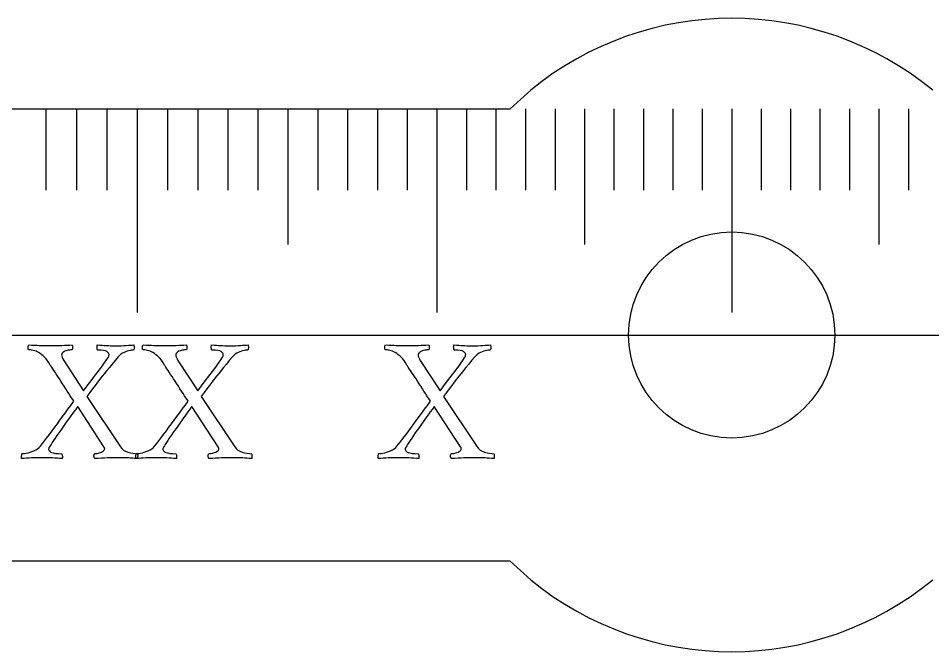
# Model space of a CAD drawing. Header units: millimetres. Extents: x -82 to 82, y -8 to 8.
# Drawn here: x -18.2 to 5.13, y -8.09 to 8.09 of the extents above; entities that cross this region are included whole.
import ezdxf

# ---------------------------------------------------------------- set-up
doc = ezdxf.new("R2010")
doc.units = ezdxf.units.MM
for name, color, linetype in [('CUT_INNER', 6, 'Continuous'), ('CUT_OUTER', 1, 'Continuous'), ('ENGRAVE', 7, 'Continuous'), ('ENGRAVE_FINE', 8, 'Continuous'), ('GUIDE', 3, 'Continuous'), ('TEXT', 5, 'Continuous')]:
    doc.layers.add(name, color=color, linetype=linetype)

msp = doc.modelspace()

# ---------------------------------------------------------------- linework, layer by layer
at = {"layer": 'CUT_INNER'}
msp.add_circle((0, 0), 2.6307, dxfattribs=at)
at = {"layer": 'CUT_OUTER'}
msp.add_lwpolyline([(-5.1291, -6.2498), (-5.6529, -5.775), (-82.5, -5.775), (-82.5, 5.775), (-5.6529, 5.775), (-5.1291, 6.2498)], dxfattribs=at)
for start, end in [(50.625, 129.375), (230.625, 309.375)]:
    msp.add_arc((0, 0), 8.085, start, end, dxfattribs=at)
at = {"layer": 'ENGRAVE'}
for points in [[(-15.1685, 5.775), (-15.1685, 0.5775)], [(-11.3254, 5.775), (-11.3254, 2.31)], [(-7.5262, 5.775), (-7.5262, 0.5775)], [(-3.7559, 5.775), (-3.7559, 2.31)], [(0, 5.775), (0, 0.5775)], [(0, 5.775), (0, 0.5775)], [(3.7559, 5.775), (3.7559, 2.31)]]:
    msp.add_lwpolyline(points, dxfattribs=at)
at = {"layer": 'ENGRAVE_FINE'}
for points in [[(-17.502, 5.775), (-17.502, 3.696)], [(-16.7216, 5.775), (-16.7216, 3.696)], [(-15.9438, 5.775), (-15.9438, 3.696)], [(-14.3956, 5.775), (-14.3956, 3.696)], [(-13.625, 5.775), (-13.625, 3.696)], [(-12.8565, 5.775), (-12.8565, 3.696)], [(-12.09, 5.775), (-12.09, 3.696)], [(-10.5625, 5.775), (-10.5625, 3.696)], [(-9.8013, 5.775), (-9.8013, 3.696)], [(-9.0416, 5.775), (-9.0416, 3.696)], [(-8.2833, 5.775), (-8.2833, 3.696)], [(-6.7703, 5.775), (-6.7703, 3.696)], [(-6.0155, 5.775), (-6.0155, 3.696)], [(-5.2615, 5.775), (-5.2615, 3.696)], [(-4.5084, 5.775), (-4.5084, 3.696)], [(-3.0041, 5.775), (-3.0041, 3.696)], [(-2.2526, 5.775), (-2.2526, 3.696)], [(-1.5016, 5.775), (-1.5016, 3.696)], [(-0.7507, 5.775), (-0.7507, 3.696)], [(0.7507, 5.775), (0.7507, 3.696)], [(1.5016, 5.775), (1.5016, 3.696)], [(2.2526, 5.775), (2.2526, 3.696)], [(3.0041, 5.775), (3.0041, 3.696)], [(4.5084, 5.775), (4.5084, 3.696)]]:
    msp.add_lwpolyline(points, dxfattribs=at)
at = {"layer": 'GUIDE'}
msp.add_lwpolyline([(-82.5, 0), (82.5, 0)], dxfattribs=at)
at = {"layer": 'TEXT'}
for points in [[(-17.3861, -0.2712), (-17.3073, -0.2708), (-17.2319, -0.2696), (-17.1598, -0.2675), (-17.091, -0.2645), (-17.0243, -0.2613), (-16.958, -0.2584), (-16.8924, -0.2557), (-16.8273, -0.2534), (-16.8233, -0.2645), (-16.8206, -0.2802), (-16.8189, -0.3003), (-16.8183, -0.3249), (-16.8194, -0.3484), (-16.8228, -0.3651), (-16.8284, -0.3752), (-16.8362, -0.3785), (-16.8538, -0.3792), (-16.8753, -0.3813), (-16.9007, -0.3848), (-16.9301, -0.3897), (-16.9608, -0.3964), (-16.9904, -0.4054), (-17.019, -0.4165), (-17.0463, -0.43), (-17.0698, -0.4463), (-17.0866, -0.4663), (-17.0966, -0.4899), (-17.1, -0.5171), (-17.0966, -0.5437), (-17.0866, -0.5741), (-17.0698, -0.6085), (-17.0463, -0.6468), (-16.5411, -1.4247), (-16.4439, -1.2948), (-16.3489, -1.1688), (-16.2561, -1.0467), (-16.1656, -0.9285), (-16.0823, -0.8187), (-16.0113, -0.7217), (-15.9526, -0.6376), (-15.9062, -0.5663), (-15.9002, -0.5551), (-15.8956, -0.544), (-15.8924, -0.5328), (-15.8906, -0.5216), (-15.8896, -0.5116), (-15.8889, -0.5037), (-15.8885, -0.4981), (-15.8884, -0.4948), (-15.8917, -0.4786), (-15.9018, -0.4613), (-15.9185, -0.4428), (-15.942, -0.4233), (-15.9769, -0.4056), (-16.0281, -0.3931), (-16.0954, -0.3855), (-16.179, -0.383), (-16.185, -0.3778), (-16.1896, -0.3668), (-16.1928, -0.3499), (-16.1946, -0.3271), (-16.195, -0.3032), (-16.1941, -0.283), (-16.1917, -0.2663), (-16.1879, -0.2534), (-16.1249, -0.2577), (-16.0655, -0.2617), (-16.0098, -0.2655), (-15.9577, -0.269), (-15.9061, -0.2719), (-15.852, -0.274), (-15.7954, -0.2753), (-15.7363, -0.2757), (-15.6547, -0.2752), (-15.5799, -0.2735), (-15.5117, -0.2707), (-15.4502, -0.2668), (-15.3946, -0.2626), (-15.344, -0.2589), (-15.2985, -0.2559), (-15.2579, -0.2534), (-15.2539, -0.264), (-15.2507, -0.2779), (-15.2483, -0.2953), (-15.2468, -0.3159), (-15.2472, -0.3369), (-15.2507, -0.3551), (-15.2572, -0.3704), (-15.2669, -0.383), (-15.279, -0.3837), (-15.2976, -0.3858), (-15.3226, -0.3893), (-15.3541, -0.3942), (-15.3896, -0.4015), (-15.4267, -0.4121), (-15.4656, -0.426), (-15.5061, -0.4434), (-15.5465, -0.4647), (-15.5849, -0.4909), (-15.6214, -0.5218), (-15.6559, -0.5574), (-15.7359, -0.6546), (-15.8107, -0.7452), (-15.8801, -0.829), (-15.9442, -0.9061), (-16.0053, -0.9802), (-16.0655, -1.0548), (-16.1249, -1.1299), (-16.1834, -1.2057), (-16.2441, -1.2853), (-16.3097, -1.3722), (-16.3804, -1.4664), (-16.4562, -1.5678), (-15.5977, -2.8555), (-15.5623, -2.899), (-15.5184, -2.9359), (-15.4661, -2.9661), (-15.4055, -2.9896), (-15.3421, -3.0072), (-15.2814, -3.0198), (-15.2236, -3.0273), (-15.1685, -3.0298), (-15.1628, -3.0407), (-15.159, -3.0555), (-15.1572, -3.0743), (-15.1574, -3.0969), (-15.1586, -3.119), (-15.1601, -3.136), (-15.162, -3.148), (-15.1641, -3.155), (-15.2267, -3.1507), (-15.2848, -3.1466), (-15.3384, -3.1429), (-15.3876, -3.1394), (-15.4371, -3.1364), (-15.4916, -3.1343), (-15.5511, -3.1331), (-15.6156, -3.1327), (-15.7043, -3.1331), (-15.7872, -3.1343), (-15.8642, -3.1364), (-15.9353, -3.1394), (-16.0064, -3.1429), (-16.0834, -3.1466), (-16.1663, -3.1507), (-16.255, -3.155), (-16.2628, -3.1438), (-16.2684, -3.1282), (-16.2717, -3.1081), (-16.2729, -3.0835), (-16.2717, -3.06), (-16.2684, -3.0432), (-16.2628, -3.0332), (-16.255, -3.0298), (-16.2395, -3.029), (-16.2198, -3.0265), (-16.1959, -3.0223), (-16.1678, -3.0164), (-16.138, -3.0087), (-16.1091, -2.9991), (-16.081, -2.9875), (-16.0538, -2.9739), (-16.0303, -2.9587), (-16.0135, -2.9421), (-16.0035, -2.9241), (-16.0001, -2.9046), (-16.0005, -2.8997), (-16.0018, -2.894), (-16.0039, -2.8875), (-16.0068, -2.88), (-16.0103, -2.8726), (-16.0141, -2.8661), (-16.0182, -2.8603), (-16.0225, -2.8555), (-16.6887, -1.8271), (-16.7388, -1.8938), (-16.7909, -1.9641), (-16.845, -2.038), (-16.901, -2.1155), (-16.9576, -2.1945), (-17.0134, -2.2726), (-17.0683, -2.3498), (-17.1223, -2.4262), (-17.174, -2.5), (-17.2218, -2.5693), (-17.2657, -2.6341), (-17.3057, -2.6945), (-17.3406, -2.7482), (-17.3694, -2.7929), (-17.392, -2.8286), (-17.4085, -2.8555), (-17.411, -2.8605), (-17.4141, -2.8666), (-17.4177, -2.8739), (-17.4219, -2.8823), (-17.4258, -2.8915), (-17.4286, -2.9013), (-17.4303, -2.9116), (-17.4308, -2.9225), (-17.4261, -2.9422), (-17.4118, -2.9611), (-17.3881, -2.9791), (-17.3548, -2.9963), (-17.3101, -3.011), (-17.252, -3.0214), (-17.1805, -3.0277), (-17.0955, -3.0298), (-17.0895, -3.0407), (-17.0849, -3.0555), (-17.0817, -3.0743), (-17.0799, -3.0969), (-17.0794, -3.119), (-17.0804, -3.136), (-17.0828, -3.148), (-17.0866, -3.155), (-17.1472, -3.1507), (-17.2084, -3.1466), (-17.2702, -3.1429), (-17.3325, -3.1394), (-17.3948, -3.1364), (-17.4565, -3.1343), (-17.5177, -3.1331), (-17.5784, -3.1327), (-17.6603, -3.1331), (-17.736, -3.1343), (-17.8056, -3.1364), (-17.869, -3.1394), (-17.9299, -3.1429), (-17.9919, -3.1466), (-18.0551, -3.1507), (-18.1194, -3.155), (-18.1229, -3.1423), (-18.1244, -3.1265), (-18.124, -3.1076), (-18.1216, -3.0857), (-18.1184, -3.0646), (-18.1155, -3.0483), (-18.1128, -3.0367), (-18.1104, -3.0298), (-18.0969, -3.0288), (-18.0741, -3.0259), (-18.0421, -3.021), (-18.0009, -3.0142), (-17.9542, -3.0047), (-17.9059, -2.9918), (-17.8559, -2.9756), (-17.8042, -2.9561), (-17.7546, -2.9327), (-17.7108, -2.9052), (-17.673, -2.8735), (-17.641, -2.8376), (-17.5602, -2.7325), (-17.4834, -2.6319), (-17.4104, -2.5358), (-17.3414, -2.4441), (-17.2745, -2.3546), (-17.2078, -2.2647), (-17.1415, -2.1746), (-17.0754, -2.0842), (-17.0079, -1.9919), (-16.9374, -1.8959), (-16.8637, -1.7963), (-16.787, -1.693), (-16.8134, -1.6504), (-16.8435, -1.603), (-16.8771, -1.5509), (-16.9144, -1.494), (-16.9538, -1.4341), (-16.9938, -1.3728), (-17.0343, -1.31), (-17.0754, -1.2459), (-17.1162, -1.1822), (-17.1559, -1.1207), (-17.1944, -1.0615), (-17.2319, -1.0045), (-17.2671, -0.9511), (-17.2989, -0.9028), (-17.3274, -0.8595), (-17.3526, -0.8212), (-17.3731, -0.7899), (-17.3878, -0.7675), (-17.3966, -0.7541), (-17.3995, -0.7496), (-17.4349, -0.6946), (-17.4694, -0.6457), (-17.5031, -0.6029), (-17.5359, -0.5663), (-17.5699, -0.5336), (-17.6069, -0.5026), (-17.647, -0.4733), (-17.6902, -0.4456), (-17.7202, -0.429), (-17.7522, -0.4149), (-17.7861, -0.4033), (-17.822, -0.3942), (-17.8568, -0.3873), (-17.8874, -0.3825), (-17.9138, -0.3795), (-17.9361, -0.3785), (-17.9439, -0.3752), (-17.9495, -0.3651), (-17.9528, -0.3484), (-17.9539, -0.3249), (-17.9528, -0.3003), (-17.9495, -0.2802), (-17.9439, -0.2645), (-17.9361, -0.2534), (-17.8585, -0.2557), (-17.7868, -0.2584), (-17.721, -0.2613), (-17.6611, -0.2645), (-17.6012, -0.2675), (-17.5353, -0.2696), (-17.4637, -0.2708), (-17.3861, -0.2712)], [(-14.4711, -0.2712), (-14.3923, -0.2708), (-14.3168, -0.2696), (-14.2447, -0.2675), (-14.176, -0.2645), (-14.1092, -0.2613), (-14.043, -0.2584), (-13.9773, -0.2557), (-13.9122, -0.2534), (-13.9083, -0.2645), (-13.9055, -0.2802), (-13.9038, -0.3003), (-13.9032, -0.3249), (-13.9044, -0.3484), (-13.9077, -0.3651), (-13.9133, -0.3752), (-13.9211, -0.3785), (-13.9387, -0.3792), (-13.9602, -0.3813), (-13.9857, -0.3848), (-14.015, -0.3897), (-14.0458, -0.3964), (-14.0754, -0.4054), (-14.1039, -0.4165), (-14.1313, -0.43), (-14.1547, -0.4463), (-14.1715, -0.4663), (-14.1816, -0.4899), (-14.1849, -0.5171), (-14.1816, -0.5437), (-14.1715, -0.5741), (-14.1547, -0.6085), (-14.1313, -0.6468), (-13.626, -1.4247), (-13.5288, -1.2948), (-13.4338, -1.1688), (-13.341, -1.0467), (-13.2505, -0.9285), (-13.1672, -0.8187), (-13.0962, -0.7217), (-13.0376, -0.6376), (-12.9912, -0.5663), (-12.9852, -0.5551), (-12.9805, -0.544), (-12.9773, -0.5328), (-12.9755, -0.5216), (-12.9745, -0.5116), (-12.9738, -0.5037), (-12.9734, -0.4981), (-12.9733, -0.4948), (-12.9766, -0.4786), (-12.9867, -0.4613), (-13.0035, -0.4428), (-13.0269, -0.4233), (-13.0619, -0.4056), (-13.113, -0.3931), (-13.1803, -0.3855), (-13.2639, -0.383), (-13.2699, -0.3778), (-13.2745, -0.3668), (-13.2777, -0.3499), (-13.2795, -0.3271), (-13.28, -0.3032), (-13.279, -0.283), (-13.2766, -0.2663), (-13.2728, -0.2534), (-13.2098, -0.2577), (-13.1504, -0.2617), (-13.0947, -0.2655), (-13.0426, -0.269), (-12.991, -0.2719), (-12.937, -0.274), (-12.8804, -0.2753), (-12.8213, -0.2757), (-12.7397, -0.2752), (-12.6648, -0.2735), (-12.5966, -0.2707), (-12.5351, -0.2668), (-12.4795, -0.2626), (-12.4289, -0.2589), (-12.3834, -0.2559), (-12.3429, -0.2534), (-12.3388, -0.264), (-12.3356, -0.2779), (-12.3332, -0.2953), (-12.3317, -0.3159), (-12.3321, -0.3369), (-12.3356, -0.3551), (-12.3422, -0.3704), (-12.3518, -0.383), (-12.364, -0.3837), (-12.3826, -0.3858), (-12.4076, -0.3893), (-12.439, -0.3942), (-12.4745, -0.4015), (-12.5117, -0.4121), (-12.5505, -0.426), (-12.591, -0.4434), (-12.6314, -0.4647), (-12.6698, -0.4909), (-12.7063, -0.5218), (-12.7408, -0.5574), (-12.8209, -0.6546), (-12.8956, -0.7452), (-12.965, -0.829), (-13.0292, -0.9061), (-13.0902, -0.9802), (-13.1504, -1.0548), (-13.2098, -1.1299), (-13.2684, -1.2057), (-13.329, -1.2853), (-13.3947, -1.3722), (-13.4654, -1.4664), (-13.5411, -1.5678), (-12.6827, -2.8555), (-12.6472, -2.899), (-12.6033, -2.9359), (-12.5511, -2.9661), (-12.4904, -2.9896), (-12.427, -3.0072), (-12.3663, -3.0198), (-12.3085, -3.0273), (-12.2535, -3.0298), (-12.2477, -3.0407), (-12.244, -3.0555), (-12.2421, -3.0743), (-12.2423, -3.0969), (-12.2435, -3.119), (-12.2451, -3.136), (-12.2469, -3.148), (-12.249, -3.155), (-12.3116, -3.1507), (-12.3697, -3.1466), (-12.4234, -3.1429), (-12.4725, -3.1394), (-12.522, -3.1364), (-12.5765, -3.1343), (-12.636, -3.1331), (-12.7006, -3.1327), (-12.7893, -3.1331), (-12.8721, -3.1343), (-12.9491, -3.1364), (-13.0202, -3.1394), (-13.0913, -3.1429), (-13.1683, -3.1466), (-13.2512, -3.1507), (-13.3399, -3.155), (-13.3477, -3.1438), (-13.3533, -3.1282), (-13.3567, -3.1081), (-13.3578, -3.0835), (-13.3567, -3.06), (-13.3533, -3.0432), (-13.3477, -3.0332), (-13.3399, -3.0298), (-13.3244, -3.029), (-13.3047, -3.0265), (-13.2808, -3.0223), (-13.2527, -3.0164), (-13.223, -3.0087), (-13.194, -2.9991), (-13.166, -2.9875), (-13.1387, -2.9739), (-13.1152, -2.9587), (-13.0985, -2.9421), (-13.0884, -2.9241), (-13.0851, -2.9046), (-13.0855, -2.8997), (-13.0867, -2.894), (-13.0888, -2.8875), (-13.0918, -2.88), (-13.0953, -2.8726), (-13.099, -2.8661), (-13.1031, -2.8603), (-13.1074, -2.8555), (-13.7736, -1.8271), (-13.8237, -1.8938), (-13.8759, -1.9641), (-13.9299, -2.038), (-13.986, -2.1155), (-14.0425, -2.1945), (-14.0983, -2.2726), (-14.1532, -2.3498), (-14.2073, -2.4262), (-14.259, -2.5), (-14.3067, -2.5693), (-14.3506, -2.6341), (-14.3906, -2.6945), (-14.4255, -2.7482), (-14.4543, -2.7929), (-14.4769, -2.8286), (-14.4934, -2.8555), (-14.4959, -2.8605), (-14.499, -2.8666), (-14.5026, -2.8739), (-14.5068, -2.8823), (-14.5107, -2.8915), (-14.5135, -2.9013), (-14.5152, -2.9116), (-14.5158, -2.9225), (-14.511, -2.9422), (-14.4968, -2.9611), (-14.473, -2.9791), (-14.4398, -2.9963), (-14.3951, -3.011), (-14.3369, -3.0214), (-14.2654, -3.0277), (-14.1804, -3.0298), (-14.1744, -3.0407), (-14.1698, -3.0555), (-14.1666, -3.0743), (-14.1648, -3.0969), (-14.1644, -3.119), (-14.1654, -3.136), (-14.1677, -3.148), (-14.1715, -3.155), (-14.2321, -3.1507), (-14.2933, -3.1466), (-14.3551, -3.1429), (-14.4174, -3.1394), (-14.4797, -3.1364), (-14.5415, -3.1343), (-14.6027, -3.1331), (-14.6633, -3.1327), (-14.7452, -3.1331), (-14.8209, -3.1343), (-14.8905, -3.1364), (-14.9539, -3.1394), (-15.0148, -3.1429), (-15.0769, -3.1466), (-15.14, -3.1507), (-15.2043, -3.155), (-15.2078, -3.1423), (-15.2093, -3.1265), (-15.2089, -3.1076), (-15.2065, -3.0857), (-15.2033, -3.0646), (-15.2004, -3.0483), (-15.1977, -3.0367), (-15.1954, -3.0298), (-15.1818, -3.0288), (-15.159, -3.0259), (-15.127, -3.021), (-15.0858, -3.0142), (-15.0391, -3.0047), (-14.9908, -2.9918), (-14.9408, -2.9756), (-14.8891, -2.9561), (-14.8395, -2.9327), (-14.7958, -2.9052), (-14.7579, -2.8735), (-14.7259, -2.8376), (-14.6451, -2.7325), (-14.5683, -2.6319), (-14.4954, -2.5358), (-14.4263, -2.4441), (-14.3594, -2.3546), (-14.2928, -2.2647), (-14.2264, -2.1746), (-14.1603, -2.0842), (-14.0928, -1.9919), (-14.0223, -1.8959), (-13.9487, -1.7963), (-13.8719, -1.693), (-13.8984, -1.6504), (-13.9284, -1.603), (-13.9621, -1.5509), (-13.9994, -1.494), (-14.0388, -1.4341), (-14.0787, -1.3728), (-14.1192, -1.31), (-14.1603, -1.2459), (-14.2011, -1.1822), (-14.2408, -1.1207), (-14.2794, -1.0615), (-14.3168, -1.0045), (-14.352, -0.9511), (-14.3839, -0.9028), (-14.4124, -0.8595), (-14.4375, -0.8212), (-14.4581, -0.7899), (-14.4727, -0.7675), (-14.4815, -0.7541), (-14.4845, -0.7496), (-14.5198, -0.6946), (-14.5543, -0.6457), (-14.588, -0.6029), (-14.6208, -0.5663), (-14.6548, -0.5336), (-14.6918, -0.5026), (-14.7319, -0.4733), (-14.7751, -0.4456), (-14.8051, -0.429), (-14.8371, -0.4149), (-14.8711, -0.4033), (-14.907, -0.3942), (-14.9418, -0.3873), (-14.9724, -0.3825), (-14.9988, -0.3795), (-15.021, -0.3785), (-15.0288, -0.3752), (-15.0344, -0.3651), (-15.0378, -0.3484), (-15.0389, -0.3249), (-15.0378, -0.3003), (-15.0344, -0.2802), (-15.0288, -0.2645), (-15.021, -0.2534), (-14.9434, -0.2557), (-14.8718, -0.2584), (-14.806, -0.2613), (-14.746, -0.2645), (-14.6861, -0.2675), (-14.6203, -0.2696), (-14.5486, -0.2708), (-14.4711, -0.2712)], [(-8.2863, -0.2712), (-8.2075, -0.2708), (-8.132, -0.2696), (-8.0599, -0.2675), (-7.9912, -0.2645), (-7.9244, -0.2613), (-7.8582, -0.2584), (-7.7925, -0.2557), (-7.7274, -0.2534), (-7.7235, -0.2645), (-7.7207, -0.2802), (-7.719, -0.3003), (-7.7185, -0.3249), (-7.7196, -0.3484), (-7.7229, -0.3651), (-7.7285, -0.3752), (-7.7363, -0.3785), (-7.754, -0.3792), (-7.7755, -0.3813), (-7.8009, -0.3848), (-7.8302, -0.3897), (-7.861, -0.3964), (-7.8906, -0.4054), (-7.9191, -0.4165), (-7.9465, -0.43), (-7.97, -0.4463), (-7.9867, -0.4663), (-7.9968, -0.4899), (-8.0001, -0.5171), (-7.9968, -0.5437), (-7.9867, -0.5741), (-7.97, -0.6085), (-7.9465, -0.6468), (-7.4413, -1.4247), (-7.344, -1.2948), (-7.249, -1.1688), (-7.1562, -1.0467), (-7.0657, -0.9285), (-6.9824, -0.8187), (-6.9115, -0.7217), (-6.8528, -0.6376), (-6.8064, -0.5663), (-6.8004, -0.5551), (-6.7958, -0.544), (-6.7926, -0.5328), (-6.7907, -0.5216), (-6.7898, -0.5116), (-6.7891, -0.5037), (-6.7886, -0.4981), (-6.7885, -0.4948), (-6.7919, -0.4786), (-6.8019, -0.4613), (-6.8187, -0.4428), (-6.8422, -0.4233), (-6.8771, -0.4056), (-6.9282, -0.3931), (-6.9956, -0.3855), (-7.0791, -0.383), (-7.0851, -0.3778), (-7.0897, -0.3668), (-7.0929, -0.3499), (-7.0948, -0.3271), (-7.0952, -0.3032), (-7.0942, -0.283), (-7.0918, -0.2663), (-7.0881, -0.2534), (-7.025, -0.2577), (-6.9657, -0.2617), (-6.9099, -0.2655), (-6.8578, -0.269), (-6.8062, -0.2719), (-6.7522, -0.274), (-6.6956, -0.2753), (-6.6365, -0.2757), (-6.5549, -0.2752), (-6.48, -0.2735), (-6.4118, -0.2707), (-6.3503, -0.2668), (-6.2947, -0.2626), (-6.2442, -0.2589), (-6.1986, -0.2559), (-6.1581, -0.2534), (-6.154, -0.264), (-6.1508, -0.2779), (-6.1485, -0.2953), (-6.1469, -0.3159), (-6.1473, -0.3369), (-6.1508, -0.3551), (-6.1574, -0.3704), (-6.167, -0.383), (-6.1792, -0.3837), (-6.1978, -0.3858), (-6.2228, -0.3893), (-6.2542, -0.3942), (-6.2897, -0.4015), (-6.3269, -0.4121), (-6.3657, -0.426), (-6.4062, -0.4434), (-6.4466, -0.4647), (-6.485, -0.4909), (-6.5215, -0.5218), (-6.556, -0.5574), (-6.6361, -0.6546), (-6.7108, -0.7452), (-6.7803, -0.829), (-6.8444, -0.9061), (-6.9054, -0.9802), (-6.9657, -1.0548), (-7.025, -1.1299), (-7.0836, -1.2057), (-7.1442, -1.2853), (-7.2099, -1.3722), (-7.2806, -1.4664), (-7.3563, -1.5678), (-6.4979, -2.8555), (-6.4624, -2.899), (-6.4185, -2.9359), (-6.3663, -2.9661), (-6.3056, -2.9896), (-6.2422, -3.0072), (-6.1816, -3.0198), (-6.1237, -3.0273), (-6.0687, -3.0298), (-6.0629, -3.0407), (-6.0592, -3.0555), (-6.0574, -3.0743), (-6.0575, -3.0969), (-6.0588, -3.119), (-6.0603, -3.136), (-6.0621, -3.148), (-6.0642, -3.155), (-6.1268, -3.1507), (-6.1849, -3.1466), (-6.2386, -3.1429), (-6.2878, -3.1394), (-6.3372, -3.1364), (-6.3917, -3.1343), (-6.4512, -3.1331), (-6.5158, -3.1327), (-6.6045, -3.1331), (-6.6873, -3.1343), (-6.7643, -3.1364), (-6.8354, -3.1394), (-6.9066, -3.1429), (-6.9835, -3.1466), (-7.0664, -3.1507), (-7.1551, -3.155), (-7.1629, -3.1438), (-7.1685, -3.1282), (-7.1719, -3.1081), (-7.173, -3.0835), (-7.1719, -3.06), (-7.1685, -3.0432), (-7.1629, -3.0332), (-7.1551, -3.0298), (-7.1396, -3.029), (-7.1199, -3.0265), (-7.096, -3.0223), (-7.0679, -3.0164), (-7.0382, -3.0087), (-7.0093, -2.9991), (-6.9812, -2.9875), (-6.9539, -2.9739), (-6.9305, -2.9587), (-6.9137, -2.9421), (-6.9036, -2.9241), (-6.9003, -2.9046), (-6.9007, -2.8997), (-6.902, -2.894), (-6.904, -2.8875), (-6.907, -2.88), (-6.9105, -2.8726), (-6.9142, -2.8661), (-6.9183, -2.8603), (-6.9226, -2.8555), (-7.5888, -1.8271), (-7.639, -1.8938), (-7.6911, -1.9641), (-7.7451, -2.038), (-7.8012, -2.1155), (-7.8578, -2.1945), (-7.9135, -2.2726), (-7.9684, -2.3498), (-8.0225, -2.4262), (-8.0742, -2.5), (-8.122, -2.5693), (-8.1658, -2.6341), (-8.2058, -2.6945), (-8.2407, -2.7482), (-8.2695, -2.7929), (-8.2921, -2.8286), (-8.3086, -2.8555), (-8.3111, -2.8605), (-8.3142, -2.8666), (-8.3179, -2.8739), (-8.322, -2.8823), (-8.326, -2.8915), (-8.3288, -2.9013), (-8.3304, -2.9116), (-8.331, -2.9225), (-8.3262, -2.9422), (-8.312, -2.9611), (-8.2882, -2.9791), (-8.255, -2.9963), (-8.2103, -3.011), (-8.1521, -3.0214), (-8.0806, -3.0277), (-7.9957, -3.0298), (-7.9897, -3.0407), (-7.985, -3.0555), (-7.9818, -3.0743), (-7.98, -3.0969), (-7.9796, -3.119), (-7.9806, -3.136), (-7.9829, -3.148), (-7.9867, -3.155), (-8.0474, -3.1507), (-8.1086, -3.1466), (-8.1703, -3.1429), (-8.2326, -3.1394), (-8.2949, -3.1364), (-8.3567, -3.1343), (-8.4179, -3.1331), (-8.4785, -3.1327), (-8.5604, -3.1331), (-8.6361, -3.1343), (-8.7057, -3.1364), (-8.7691, -3.1394), (-8.8301, -3.1429), (-8.8921, -3.1466), (-8.9552, -3.1507), (-9.0195, -3.155), (-9.023, -3.1423), (-9.0245, -3.1265), (-9.0241, -3.1076), (-9.0218, -3.0857), (-9.0185, -3.0646), (-9.0156, -3.0483), (-9.0129, -3.0367), (-9.0106, -3.0298), (-8.997, -3.0288), (-8.9742, -3.0259), (-8.9423, -3.021), (-8.901, -3.0142), (-8.8544, -3.0047), (-8.806, -2.9918), (-8.756, -2.9756), (-8.7043, -2.9561), (-8.6547, -2.9327), (-8.611, -2.9052), (-8.5731, -2.8735), (-8.5411, -2.8376), (-8.4604, -2.7325), (-8.3835, -2.6319), (-8.3106, -2.5358), (-8.2416, -2.4441), (-8.1746, -2.3546), (-8.108, -2.2647), (-8.0416, -2.1746), (-7.9755, -2.0842), (-7.9081, -1.9919), (-7.8375, -1.8959), (-7.7639, -1.7963), (-7.6872, -1.693), (-7.7136, -1.6504), (-7.7436, -1.603), (-7.7773, -1.5509), (-7.8146, -1.494), (-7.854, -1.4341), (-7.8939, -1.3728), (-7.9345, -1.31), (-7.9755, -1.2459), (-8.0163, -1.1822), (-8.056, -1.1207), (-8.0946, -1.0615), (-8.132, -1.0045), (-8.1672, -0.9511), (-8.1991, -0.9028), (-8.2276, -0.8595), (-8.2527, -0.8212), (-8.2733, -0.7899), (-8.288, -0.7675), (-8.2968, -0.7541), (-8.2997, -0.7496), (-8.335, -0.6946), (-8.3695, -0.6457), (-8.4032, -0.6029), (-8.4361, -0.5663), (-8.47, -0.5336), (-8.507, -0.5026), (-8.5471, -0.4733), (-8.5903, -0.4456), (-8.6203, -0.429), (-8.6523, -0.4149), (-8.6863, -0.4033), (-8.7222, -0.3942), (-8.757, -0.3873), (-8.7876, -0.3825), (-8.814, -0.3795), (-8.8362, -0.3785), (-8.844, -0.3752), (-8.8496, -0.3651), (-8.853, -0.3484), (-8.8541, -0.3249), (-8.853, -0.3003), (-8.8496, -0.2802), (-8.844, -0.2645), (-8.8362, -0.2534), (-8.7587, -0.2557), (-8.687, -0.2584), (-8.6212, -0.2613), (-8.5612, -0.2645), (-8.5013, -0.2675), (-8.4355, -0.2696), (-8.3638, -0.2708), (-8.2863, -0.2712)]]:
    msp.add_lwpolyline(points, close=True, dxfattribs=at)

doc.saveas('drawing.dxf')
